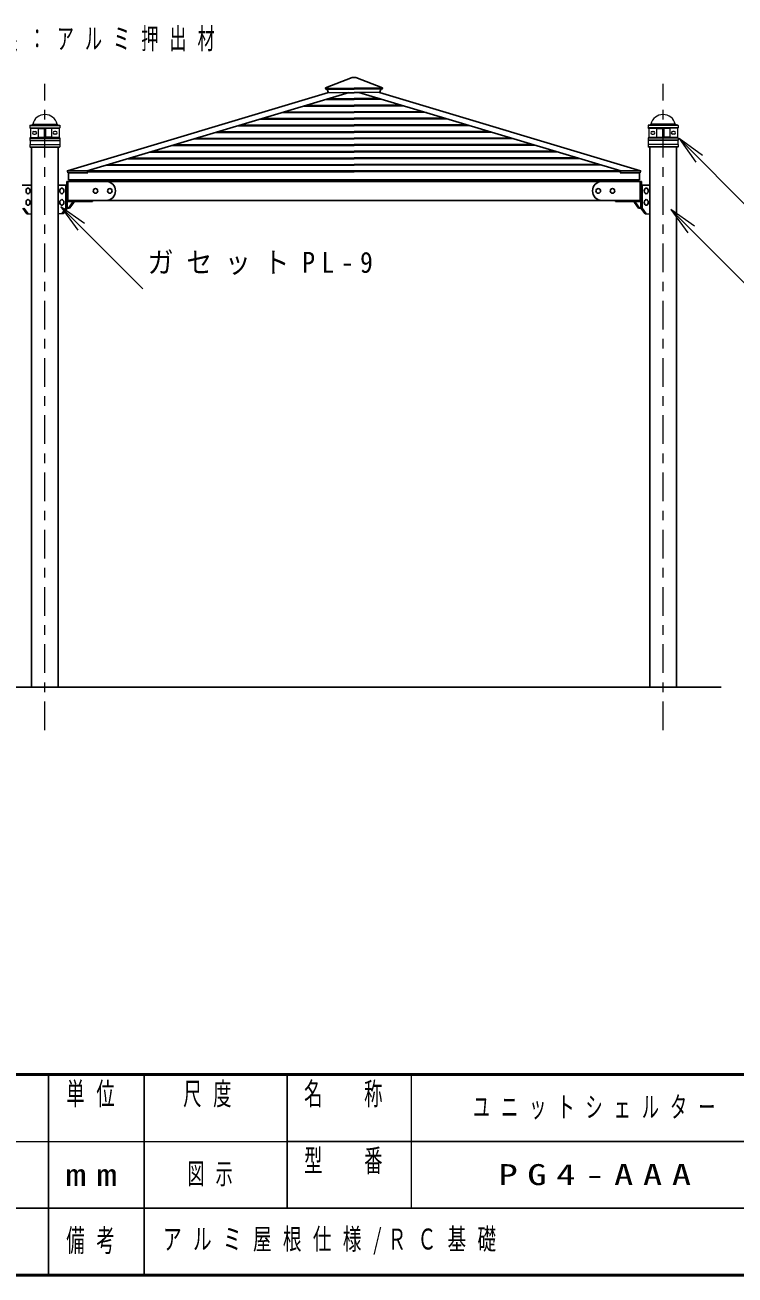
# Model space of a CAD drawing. Units: millimetres on the paper, scale 1:50. Extents: x -365 to 200, y 0 to 257.
# Drawn here: x -210 to -135.6, y 0 to 131 of the extents above; entities that cross this region are included whole.
import ezdxf

# ---------------------------------------------------------------- set-up
doc = ezdxf.new("R2010")
doc.units = ezdxf.units.MM
doc.linetypes.add('USER2', pattern=[6, 3, -1, 1, -1])
doc.layers.add('LY_1', color=7, linetype='Continuous', lineweight=25)
doc.layers.add('LY_2', color=7, linetype='Continuous', lineweight=13)
doc.styles.add('ＭＳ ゴシック', font='')
doc.styles.get('ＭＳ ゴシック').set_extended_font_data('MS Gothic')

# ---------------------------------------------------------------- blocks, each defined once
blk = doc.blocks.new('open_arrow')
at = {"color": 0, "linetype": 'Continuous', "lineweight": -2}
blk.add_lwpolyline([(7.5, 1.25), (0, 0), (7.5, -1.25)], dxfattribs=at)

msp = doc.modelspace()

# ---------------------------------------------------------------- linework, layer by layer
at = {"layer": 'LY_1', "linetype": 'USER2', "lineweight": 13}
for p, q in [((-207.891, 57.091), (-207.891, 124.829)), ((-143.091, 57.091), (-143.091, 124.829))]:
    msp.add_line(p, q, dxfattribs=at)
at = {"layer": 'LY_1', "color": 2}
for p, q in [((-178.472, 124.397), (-175.689, 125.505)), ((-175.689, 125.505), (-175.491, 125.505)), ((-175.292, 125.505), (-175.491, 125.505)), ((-172.509, 124.397), (-175.292, 125.505)), ((-178.483, 124.371), (-178.454, 124.297)), ((-178.32, 124.284), (-178.184, 123.944)), ((-172.662, 124.284), (-172.797, 123.944)), ((-172.498, 124.371), (-172.528, 124.297)), ((-210.291, 114.205), (-209.289, 114.205)), ((-205.491, 114.205), (-206.493, 114.205)), ((-145.491, 114.205), (-144.489, 114.205))]:
    msp.add_line(p, q, dxfattribs=at)
at = {"layer": 'LY_1', "color": 131}
for p, q in [((-178.162, 123.931), (-205.515, 115.725)), ((-175.996, 123.931), (-203.452, 115.695)), ((-174.985, 123.931), (-147.53, 115.695)), ((-172.82, 123.931), (-145.467, 115.725)), ((-205.476, 115.486), (-205.536, 115.685)), ((-205.476, 115.486), (-203.389, 115.486)), ((-203.389, 115.486), (-203.452, 115.695)), ((-147.592, 115.486), (-147.53, 115.695)), ((-145.505, 115.486), (-147.592, 115.486)), ((-145.505, 115.486), (-145.445, 115.685)), ((-205.491, 112.685), (-205.491, 114.525)), ((-205.491, 112.605), (-205.491, 114.205)), ((-205.411, 114.605), (-175.491, 114.605)), ((-205.391, 114.605), (-205.391, 114.669)), ((-175.491, 114.669), (-205.391, 114.669)), ((-204.511, 114.605), (-205.391, 114.605)), ((-205.311, 114.605), (-204.471, 114.605)), ((-204.455, 114.775), (-204.455, 114.725)), ((-175.491, 114.669), (-145.591, 114.669)), ((-145.571, 114.605), (-175.491, 114.605)), ((-146.527, 114.775), (-146.527, 114.725)), ((-145.671, 114.605), (-146.511, 114.605)), ((-146.471, 114.605), (-145.591, 114.605)), ((-145.591, 114.605), (-145.591, 114.669)), ((-145.491, 112.685), (-145.491, 114.525)), ((-145.491, 112.605), (-145.491, 114.205)), ((-204.876, 112.605), (-205.491, 112.605)), ((-205.411, 112.605), (-175.491, 112.605)), ((-145.571, 112.605), (-175.491, 112.605)), ((-146.106, 112.605), (-145.491, 112.605))]:
    msp.add_line(p, q, dxfattribs=at)
at = {"layer": 'LY_1', "color": 2, "lineweight": 13}
for p, q in [((-178.481, 124.39), (-175.491, 124.39)), ((-178.435, 124.284), (-175.491, 124.284)), ((-178.166, 123.931), (-175.491, 123.931)), ((-172.5, 124.39), (-175.491, 124.39)), ((-172.546, 124.284), (-175.491, 124.284)), ((-172.816, 123.931), (-175.491, 123.931))]:
    msp.add_line(p, q, dxfattribs=at)
at = {"layer": 'LY_1', "color": 12, "lineweight": 13}
for p, q in [((-178.479, 123.186), (-175.491, 123.186)), ((-178.165, 123.281), (-175.491, 123.281)), ((-176.181, 123.876), (-175.491, 123.876)), ((-174.801, 123.876), (-175.491, 123.876)), ((-172.817, 123.281), (-175.491, 123.281)), ((-172.502, 123.186), (-175.491, 123.186)), ((-182.763, 121.901), (-175.491, 121.901)), ((-180.778, 122.497), (-175.491, 122.497)), ((-180.464, 122.591), (-175.491, 122.591)), ((-170.518, 122.591), (-175.491, 122.591)), ((-170.203, 122.497), (-175.491, 122.497)), ((-168.219, 121.901), (-175.491, 121.901)), ((-187.36, 120.522), (-175.491, 120.522)), ((-185.376, 121.117), (-175.491, 121.117)), ((-185.061, 121.212), (-175.491, 121.212)), ((-183.077, 121.807), (-175.491, 121.807)), ((-167.905, 121.807), (-175.491, 121.807)), ((-165.92, 121.212), (-175.491, 121.212)), ((-165.606, 121.117), (-175.491, 121.117)), ((-163.621, 120.522), (-175.491, 120.522)), ((-189.973, 119.738), (-175.491, 119.738)), ((-189.659, 119.832), (-175.491, 119.832)), ((-187.675, 120.428), (-175.491, 120.428)), ((-163.307, 120.428), (-175.491, 120.428)), ((-161.323, 119.832), (-175.491, 119.832)), ((-161.008, 119.738), (-175.491, 119.738)), ((-194.571, 118.359), (-175.491, 118.359)), ((-194.257, 118.453), (-175.491, 118.453)), ((-192.272, 119.048), (-175.491, 119.048)), ((-191.958, 119.143), (-175.491, 119.143)), ((-159.024, 119.143), (-175.491, 119.143)), ((-158.709, 119.048), (-175.491, 119.048)), ((-156.725, 118.453), (-175.491, 118.453)), ((-156.411, 118.359), (-175.491, 118.359)), ((-199.168, 116.979), (-175.491, 116.979)), ((-198.854, 117.074), (-175.491, 117.074)), ((-196.87, 117.669), (-175.491, 117.669)), ((-196.555, 117.763), (-175.491, 117.763)), ((-154.426, 117.763), (-175.491, 117.763)), ((-154.112, 117.669), (-175.491, 117.669)), ((-152.127, 117.074), (-175.491, 117.074)), ((-151.813, 116.979), (-175.491, 116.979)), ((-201.467, 116.29), (-175.491, 116.29)), ((-201.153, 116.384), (-175.491, 116.384)), ((-149.829, 116.384), (-175.491, 116.384)), ((-149.514, 116.29), (-175.491, 116.29))]:
    msp.add_line(p, q, dxfattribs=at)
at = {"layer": 'LY_1', "lineweight": 13}
for p, q in [((-209.289, 120.487), (-209.171, 120.605)), ((-209.171, 120.605), (-206.611, 120.605)), ((-206.493, 120.487), (-206.611, 120.605)), ((-144.489, 120.487), (-144.371, 120.605)), ((-141.811, 120.605), (-144.371, 120.605)), ((-141.693, 120.487), (-141.811, 120.605)), ((-209.471, 120.467), (-209.451, 120.487)), ((-209.471, 120.467), (-209.471, 120.207)), ((-209.471, 120.467), (-206.311, 120.467)), ((-209.471, 120.207), (-206.311, 120.207)), ((-209.471, 120.207), (-209.451, 120.187)), ((-209.451, 120.487), (-206.331, 120.487)), ((-209.451, 120.187), (-208.629, 120.151)), ((-209.451, 120.187), (-206.331, 120.187)), ((-209.431, 119.187), (-208.629, 119.222)), ((-209.391, 120.183), (-209.391, 119.191)), ((-209.041, 119.837), (-208.901, 119.837)), ((-209.041, 119.537), (-208.901, 119.537)), ((-208.591, 120.149), (-207.961, 120.149)), ((-208.591, 120.111), (-208.591, 119.262)), ((-208.591, 119.223), (-207.961, 119.223)), ((-207.961, 120.147), (-207.961, 119.227)), ((-207.191, 120.149), (-207.821, 120.149)), ((-207.821, 120.147), (-207.821, 119.227)), ((-207.191, 119.223), (-207.821, 119.223)), ((-207.191, 120.111), (-207.191, 119.262)), ((-206.331, 120.187), (-207.153, 120.151)), ((-206.351, 119.187), (-207.153, 119.222)), ((-206.741, 119.837), (-206.881, 119.837)), ((-206.741, 119.537), (-206.881, 119.537)), ((-206.391, 120.183), (-206.391, 119.191)), ((-206.331, 120.487), (-206.311, 120.467)), ((-206.331, 120.187), (-206.311, 120.207)), ((-206.311, 120.467), (-206.311, 120.207)), ((-144.651, 120.487), (-144.671, 120.467)), ((-141.511, 120.467), (-144.671, 120.467)), ((-144.671, 120.467), (-144.671, 120.207)), ((-141.511, 120.207), (-144.671, 120.207)), ((-144.651, 120.187), (-144.671, 120.207)), ((-141.531, 120.487), (-144.651, 120.487)), ((-141.531, 120.187), (-144.651, 120.187)), ((-144.651, 120.187), (-143.829, 120.151)), ((-144.631, 119.187), (-143.829, 119.222)), ((-144.591, 120.183), (-144.591, 119.191)), ((-144.241, 119.837), (-144.101, 119.837)), ((-144.241, 119.537), (-144.101, 119.537)), ((-143.791, 120.149), (-143.161, 120.149)), ((-143.791, 120.111), (-143.791, 119.262)), ((-143.791, 119.223), (-143.161, 119.223)), ((-143.161, 120.147), (-143.161, 119.227)), ((-142.391, 120.149), (-143.021, 120.149)), ((-143.021, 120.147), (-143.021, 119.227)), ((-142.391, 119.223), (-143.021, 119.223)), ((-142.391, 120.111), (-142.391, 119.262)), ((-141.531, 120.187), (-142.352, 120.151)), ((-141.551, 119.187), (-142.352, 119.222)), ((-141.941, 119.837), (-142.081, 119.837)), ((-141.941, 119.537), (-142.081, 119.537)), ((-141.591, 120.183), (-141.591, 119.191)), ((-141.511, 120.467), (-141.531, 120.487)), ((-141.511, 120.207), (-141.531, 120.187)), ((-141.511, 120.467), (-141.511, 120.207)), ((-209.431, 119.187), (-209.471, 119.147)), ((-209.471, 119.147), (-206.311, 119.147)), ((-209.471, 119.147), (-209.471, 118.907)), ((-209.471, 118.907), (-206.311, 118.907)), ((-209.471, 118.907), (-209.451, 118.887)), ((-209.451, 118.487), (-209.471, 118.467)), ((-209.471, 118.467), (-206.311, 118.467)), ((-209.471, 118.467), (-209.471, 118.227)), ((-209.471, 118.227), (-206.311, 118.227)), ((-209.471, 118.227), (-209.431, 118.187)), ((-209.451, 118.887), (-206.331, 118.887)), ((-209.451, 118.887), (-209.451, 118.487)), ((-209.451, 118.487), (-206.331, 118.487)), ((-209.431, 119.187), (-206.351, 119.187)), ((-209.431, 118.187), (-206.351, 118.187)), ((-206.351, 119.187), (-206.311, 119.147)), ((-206.311, 118.227), (-206.351, 118.187)), ((-206.311, 118.907), (-206.331, 118.887)), ((-206.331, 118.887), (-206.331, 118.487)), ((-206.331, 118.487), (-206.311, 118.467)), ((-206.311, 119.147), (-206.311, 118.907)), ((-206.311, 118.467), (-206.311, 118.227)), ((-144.631, 119.187), (-144.671, 119.147)), ((-141.511, 119.147), (-144.671, 119.147)), ((-144.671, 119.147), (-144.671, 118.907)), ((-141.511, 118.907), (-144.671, 118.907)), ((-144.671, 118.907), (-144.651, 118.887)), ((-144.651, 118.487), (-144.671, 118.467)), ((-141.511, 118.467), (-144.671, 118.467)), ((-144.671, 118.467), (-144.671, 118.227)), ((-141.511, 118.227), (-144.671, 118.227)), ((-144.671, 118.227), (-144.631, 118.187)), ((-141.531, 118.887), (-144.651, 118.887)), ((-144.651, 118.887), (-144.651, 118.487)), ((-141.531, 118.487), (-144.651, 118.487)), ((-141.551, 119.187), (-144.631, 119.187)), ((-141.551, 118.187), (-144.631, 118.187)), ((-141.551, 119.187), (-141.511, 119.147)), ((-141.511, 118.227), (-141.551, 118.187)), ((-141.511, 118.907), (-141.531, 118.887)), ((-141.531, 118.887), (-141.531, 118.487)), ((-141.531, 118.487), (-141.511, 118.467)), ((-141.511, 119.147), (-141.511, 118.907)), ((-141.511, 118.467), (-141.511, 118.227)), ((-141.422, 119.087), (-133.652, 111.317)), ((-206.209, 111.954), (-197.615, 103.359)), ((-142.277, 111.674), (-133.683, 103.08)), ((-209.788, 111.205), (-209.289, 111.205)), ((-205.993, 111.205), (-206.493, 111.205)), ((-144.988, 111.205), (-144.489, 111.205))]:
    msp.add_line(p, q, dxfattribs=at)
at = {"layer": 'LY_1'}
for p, q in [((-209.289, 118.187), (-209.289, 61.605)), ((-206.493, 118.187), (-206.493, 61.605)), ((-144.489, 118.187), (-144.489, 61.605)), ((-141.693, 118.187), (-141.693, 61.605)), ((-205.431, 114.775), (-205.431, 115.486)), ((-145.551, 114.775), (-145.551, 115.486)), ((-205.696, 111.805), (-205.696, 114.205)), ((-205.569, 111.805), (-205.569, 114.205)), ((-175.491, 114.775), (-205.431, 114.775)), ((-175.491, 114.775), (-145.551, 114.775)), ((-145.413, 111.805), (-145.413, 114.205)), ((-145.286, 111.805), (-145.286, 114.205)), ((-209.788, 111.205), (-210.213, 111.805)), ((-209.661, 111.205), (-210.086, 111.805)), ((-206.12, 111.205), (-205.696, 111.805)), ((-205.993, 111.205), (-205.569, 111.805)), ((-205.3, 111.805), (-205.696, 111.805)), ((-205.428, 111.805), (-205.003, 112.405)), ((-205.3, 111.805), (-204.876, 112.405)), ((-205.003, 112.405), (-205.003, 112.605)), ((-204.876, 112.405), (-205.003, 112.405)), ((-204.876, 112.405), (-204.876, 112.605)), ((-146.106, 112.405), (-146.106, 112.605)), ((-146.106, 112.405), (-145.979, 112.405)), ((-145.681, 111.805), (-146.106, 112.405)), ((-145.979, 112.405), (-145.979, 112.605)), ((-145.554, 111.805), (-145.979, 112.405)), ((-145.681, 111.805), (-145.286, 111.805)), ((-144.988, 111.205), (-145.413, 111.805)), ((-144.861, 111.205), (-145.286, 111.805)), ((-343.409, 61.605), (-137.001, 61.605))]:
    msp.add_line(p, q, dxfattribs=at)
at = {"layer": 'LY_1', "color": 4}
for q in [(-205.491, 115.695), (-145.491, 115.695)]:
    msp.add_line((-175.491, 115.695), q, dxfattribs=at)
at = {"layer": 'LY_1', "color": 4, "lineweight": 13}
for p in [(-203.423, 115.6), (-147.558, 115.6)]:
    msp.add_line(p, (-175.491, 115.6), dxfattribs=at)
at = {"layer": 'LY_1', "color": 40}
for p, q in [((-201.491, 114.605), (-205.611, 114.605)), ((-205.611, 112.485), (-205.611, 114.605)), ((-149.491, 114.605), (-145.371, 114.605)), ((-145.371, 112.485), (-145.371, 114.605)), ((-201.491, 112.605), (-205.611, 112.605)), ((-205.611, 112.485), (-202.891, 112.485)), ((-202.891, 112.485), (-202.891, 112.605)), ((-149.491, 112.605), (-145.371, 112.605)), ((-148.091, 112.485), (-148.091, 112.605)), ((-145.371, 112.485), (-148.091, 112.485))]:
    msp.add_line(p, q, dxfattribs=at)
for centre in [(-202.591, 113.605), (-201.091, 113.605), (-149.891, 113.605), (-148.391, 113.605)]:
    msp.add_circle(centre, 0.24, dxfattribs=at)
at = {"layer": 'LY_1', "color": 2}
for centre, start, end in [((-178.465, 124.379), 111.7, 201.7), ((-178.435, 124.304), 201.7, 270), ((-178.166, 123.951), 196.7, 270), ((-172.816, 123.951), 270, 343.3), ((-172.546, 124.304), 270, 338.3), ((-172.517, 124.379), 338.3, 68.3)]:
    msp.add_arc(centre, 0.02, start, end, dxfattribs=at)
at = {"layer": 'LY_1', "lineweight": 13}
for centre, radius, start, end in [((-207.891, 120.285), 1.319, 14.00253, 165.99746), ((-143.091, 120.285), 1.319, 14.00254, 165.99747), ((-209.041, 119.687), 0.15, 90, 270), ((-208.901, 119.687), 0.15, 270, 90), ((-208.631, 120.111), 0.04, 0, 87.5), ((-208.631, 119.262), 0.04, 272.5, 0), ((-208.001, 120.147), 0.04, 0, 90), ((-208.001, 119.227), 0.04, 270, 0), ((-207.781, 120.147), 0.04, 90, 180), ((-207.781, 119.227), 0.04, 180, 270), ((-207.151, 120.111), 0.04, 92.5, 180), ((-207.151, 119.262), 0.04, 180, 267.5), ((-206.881, 119.687), 0.15, 90, 270), ((-206.741, 119.687), 0.15, 270, 90), ((-144.241, 119.687), 0.15, 90, 270), ((-144.101, 119.687), 0.15, 270, 90), ((-143.831, 120.111), 0.04, 360, 87.5), ((-143.831, 119.262), 0.04, 272.5, 0), ((-143.201, 120.147), 0.04, 360, 90), ((-143.201, 119.227), 0.04, 270, 0), ((-142.981, 120.147), 0.04, 90, 180), ((-142.981, 119.227), 0.04, 180, 270), ((-142.351, 120.111), 0.04, 92.5, 180), ((-142.351, 119.262), 0.04, 180, 267.5), ((-142.081, 119.687), 0.15, 90, 270), ((-141.941, 119.687), 0.15, 270, 90)]:
    msp.add_arc(centre, radius, start, end, dxfattribs=at)
at = {"layer": 'LY_1', "color": 131}
for centre, radius, start, end in [((-205.506, 115.695), 0.032, 106.69924, 196.69924), ((-145.476, 115.695), 0.032, 343.30076, 73.30076), ((-205.411, 114.525), 0.08, 90, 180), ((-204.511, 114.725), 0.056, 270, 0), ((-146.471, 114.725), 0.056, 180, 270), ((-145.571, 114.525), 0.08, 0, 90), ((-205.411, 112.685), 0.08, 180, 270), ((-145.571, 112.685), 0.08, 270, 0)]:
    msp.add_arc(centre, radius, start, end, dxfattribs=at)
at = {"layer": 'LY_1', "color": 40}
for centre, start, end in [((-201.491, 113.605), 270, 90), ((-149.491, 113.605), 90, 270)]:
    msp.add_arc(centre, 1, start, end, dxfattribs=at)
at = {"layer": 'LY_1'}
for centre in [(-209.661, 113.605), (-209.661, 112.405), (-206.12, 113.605), (-206.12, 112.405), (-144.861, 113.605), (-144.861, 112.405)]:
    msp.add_ellipse(centre, major_axis=(0, 0.3), ratio=0.707107, dxfattribs=at)
at = {"layer": 'LY_2', "lineweight": 50}
for p, q in [((-365, 21), (0, 21)), ((-365, 0), (0, 0))]:
    msp.add_line(p, q, dxfattribs=at)
at = {"layer": 'LY_2', "lineweight": 25}
for p, q in [((-207.5, 21), (-207.5, 0)), ((-197.5, 21), (-197.5, 7)), ((-182.5, 21), (-182.5, 7)), ((-182.5, 14), (-70, 14)), ((-237.5, 7), (0, 7)), ((-197.5, 7), (-197.5, 0))]:
    msp.add_line(p, q, dxfattribs=at)
at = {"layer": 'LY_2'}
for p, q in [((-169.5, 21), (-169.5, 7)), ((-237.5, 14), (-182.5, 14))]:
    msp.add_line(p, q, dxfattribs=at)

# ---------------------------------------------------------------- block references
at = {"layer": 'LY_1', "lineweight": 13, "xscale": 0.4, "yscale": 0.4, "rotation": 315}
for p in [(-141.422, 119.087), (-206.209, 111.954), (-142.277, 111.674)]:
    msp.add_blockref('open_arrow', p, dxfattribs=at)

# ---------------------------------------------------------------- texts
at = {"layer": 'LY_1', "char_height": 2.199, "style": 'ＭＳ ゴシック'}
for s, insert, attachment_point in [('\\T1.64;\\W0.6;屋根：アルミ押出材', (-215.505, 129.448), 4), ('\\T1.5;\\W0.9;ガセットPL-9', (-197.114, 106.009), 4), ('\\T1.64;\\W0.6;ユニットシェルター', (-149.75, 17.5), 5), ('\\T1.64;\\W0.6;図示', (-190, 10.5), 5), ('\\T1.5;\\W1.35;PG4-AAA', (-149.75, 10.5), 5), ('\\T1.61;\\W0.65;アルミ屋根仕様/ＲＣ基礎', (-195.5, 3.5), 4)]:
    msp.add_mtext(s, dxfattribs=dict(at, insert=insert, attachment_point=attachment_point))
at = {"layer": 'LY_2', "color": 4, "char_height": 2.346, "style": 'ＭＳ ゴシック'}
for s, insert, attachment_point in [('\\T1.64;\\W0.6;単位', (-202.5, 20.167), 2), ('\\T1.64;\\W0.6;尺度', (-190.25, 20.167), 2), ('\\T1.64;\\W0.6;名\u3000称', (-176, 20.167), 2), ('\\T1.64;\\W0.6;型\u3000番', (-176, 13.167), 2), ('\\T1.5;\\W1.35;mm', (-202.5, 10.5), 5), ('\\T1.64;\\W0.6;備考', (-202.5, 3.5), 5)]:
    msp.add_mtext(s, dxfattribs=dict(at, insert=insert, attachment_point=attachment_point))

doc.saveas('drawing.dxf')
